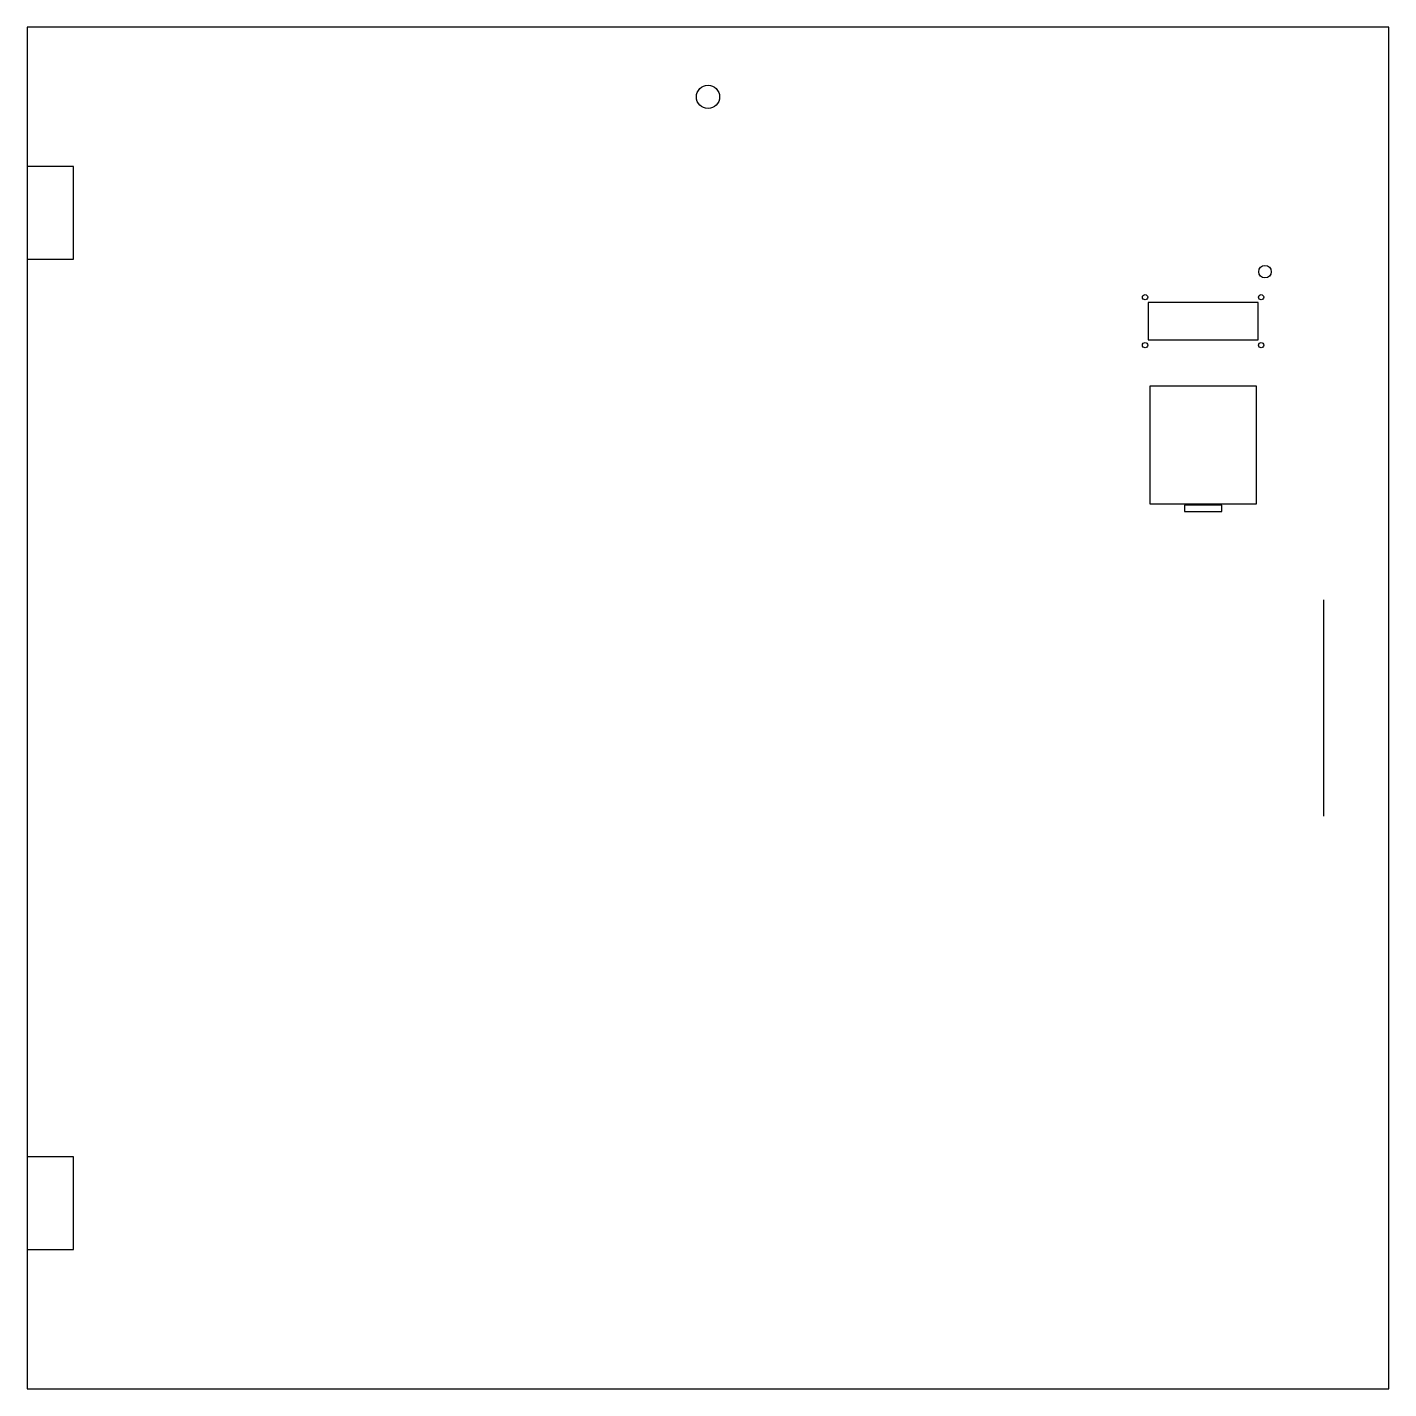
# Model space of a CAD drawing. Header units: millimetres. Extents: x 0 to 880, y 0 to 880.
import ezdxf

# ---------------------------------------------------------------- set-up
doc = ezdxf.new("R2010")
doc.units = ezdxf.units.MM
doc.layers.add('CORTE', color=1, linetype='CONTINUOUS')
doc.layers.add('MARCACAO', color=5, linetype='CONTINUOUS')

msp = doc.modelspace()

# ---------------------------------------------------------------- linework, layer by layer
at = {"layer": 'CORTE'}
for p, q in [((880, 880), (0, 880)), ((0, 880), (0, 0)), ((880, 0), (880, 880)), ((795.5, 702), (724.5, 702)), ((724.5, 702), (724.5, 678)), ((795.5, 678), (795.5, 702)), ((724.5, 678), (795.5, 678)), ((772, 571), (748, 571)), ((748, 571), (748, 567)), ((748, 567), (772, 567)), ((772, 567), (772, 571)), ((0, 0), (880, 0))]:
    msp.add_line(p, q, dxfattribs=at)
for centre, radius in [((440, 835), 7.5), ((800, 722), 4), ((722.5, 705.5), 1.7), ((797.5, 705.5), 1.7), ((722.5, 674.5), 1.7), ((797.5, 674.5), 1.7)]:
    msp.add_circle(centre, radius, dxfattribs=at)
at = {"layer": 'MARCACAO'}
for p, q in [((30, 790), (0, 790)), ((0, 790), (0, 730)), ((30, 730), (30, 790)), ((0, 730), (30, 730)), ((794.5, 648), (725.5, 648)), ((725.5, 648), (725.5, 572)), ((794.5, 572), (794.5, 648)), ((725.5, 572), (794.5, 572)), ((838, 370), (838, 510)), ((30, 150), (0, 150)), ((0, 150), (0, 90)), ((30, 90), (30, 150)), ((0, 90), (30, 90))]:
    msp.add_line(p, q, dxfattribs=at)

doc.saveas('drawing.dxf')
